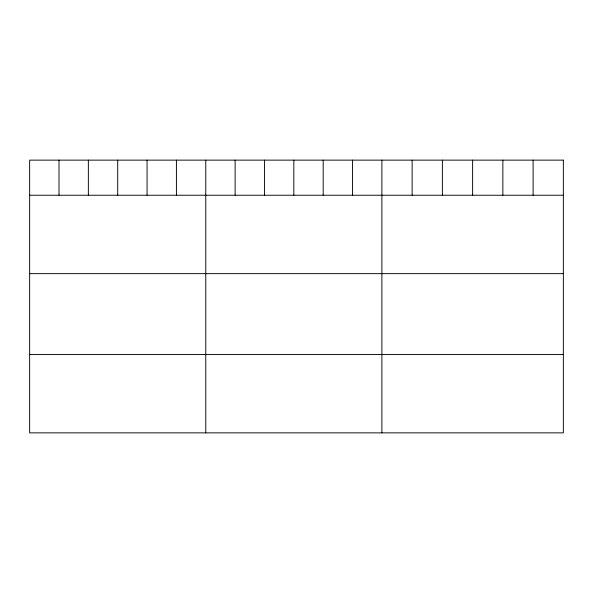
<?xml version="1.0" encoding="UTF-8"?>
<svg xmlns="http://www.w3.org/2000/svg" width="593" height="593" viewBox="0 0 593 593"><rect width="100%" height="100%" fill="white"/><g stroke="black" fill="none" stroke-linecap="round" stroke-linejoin="round"><path stroke-width="0.89" d="M29.65 195.23L563.35 195.23M29.65 273.647L563.35 273.647M29.65 354.444L563.35 354.444M533.107 160.132L533.107 195.23M502.864 160.132L502.864 195.23M472.621 160.132L472.621 195.23M442.378 160.132L442.378 195.23M412.135 160.132L412.135 195.23M381.892 160.132L381.892 432.868M352.538 160.132L352.538 195.23M323.185 160.132L323.185 195.23M293.831 160.132L293.831 195.23M264.478 160.132L264.478 195.23M235.124 160.132L235.124 195.23M205.771 160.132L205.771 432.868M176.417 160.132L176.417 195.23M147.064 160.132L147.064 195.23M117.71 160.132L117.71 195.23M88.357 160.132L88.357 195.23M59.003 160.132L59.003 195.23M563.35 160.132L29.65 160.132L29.65 432.868L563.35 432.868L563.35 160.132"/></g></svg>
